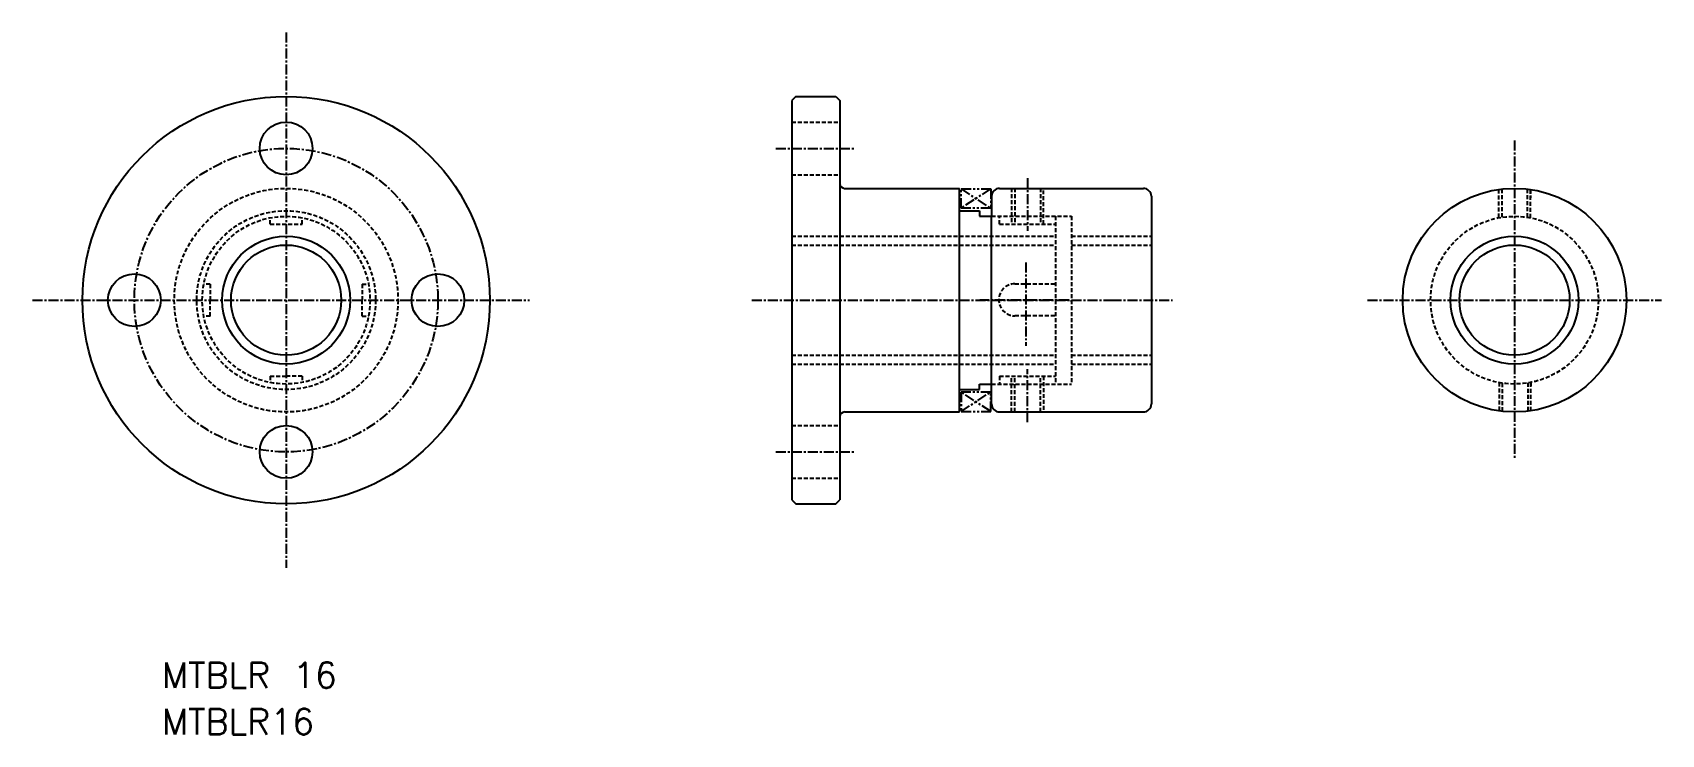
# Model space of a CAD drawing. Extents: x 92 to 296, y -76 to 12.
import ezdxf

# ---------------------------------------------------------------- set-up
doc = ezdxf.new("R2010")
doc.units = 0
for name, pattern in [('CENTER', [2, 1.25, -0.25, 0.25, -0.25]), ('DASHED', [0.75, 0.5, -0.25]), ('PHANTOM', [2.5, 1.25, -0.25, 0.25, -0.25, 0.25, -0.25])]:
    doc.linetypes.add(name, pattern=pattern)
doc.layers.get('0').update_dxf_attribs({"linetype": 'CONTINUOUS'})
doc.layers.add('CENTER', color=1, linetype='CENTER')
doc.styles.get("Standard").update_dxf_attribs({"font": 'txt.shx', "bigfont": 'extfont.shx'})

msp = doc.modelspace()

# ---------------------------------------------------------------- linework, layer by layer
at = {"color": 7, "linetype": 'CONTINUOUS'}
for p, q in [((187.17, 3.79), (186.67, 3.29)), ((186.67, 3.29), (186.67, -46.71)), ((187.17, 3.79), (192.17, 3.79)), ((192.17, 3.79), (192.67, 3.29)), ((192.67, 3.29), (192.67, -46.71)), ((193.27, -7.71), (207.67, -7.71)), ((207.67, -35.71), (207.67, -7.71)), ((212.67, -7.71), (230.67, -7.71)), ((186.67, -8.96), (186.67, -8.96)), ((211.67, -8.71), (211.67, -11.21)), ((231.67, -8.71), (231.67, -34.71)), ((207.67, -10.51), (210.17, -10.51)), ((210.17, -10.51), (210.17, -11.21)), ((210.17, -11.21), (211.67, -11.21)), ((211.67, -34.71), (211.67, -11.21)), ((221.67, -21.91), (221.67, -21.71)), ((210.17, -32.21), (211.67, -32.21)), ((210.17, -32.91), (210.17, -32.21)), ((207.67, -32.91), (210.17, -32.91)), ((193.27, -35.71), (207.67, -35.71)), ((212.67, -35.71), (230.67, -35.71)), ((186.67, -46.71), (187.17, -47.21)), ((192.17, -47.21), (192.67, -46.71)), ((187.17, -47.21), (192.17, -47.21))]:
    msp.add_line(p, q, dxfattribs=at)
at = {"color": 3, "linetype": 'DASHED'}
for p, q in [((186.67, 0.59), (192.67, 0.59)), ((186.67, -6.01), (192.67, -6.01)), ((214.18, -7.71), (214.18, -12.21)), ((214.58, -7.71), (214.58, -12.21)), ((217.78, -7.71), (217.78, -12.21)), ((218.17, -12.21), (218.17, -7.71)), ((275.13, -7.85), (275.13, -11.4)), ((275.53, -7.8), (275.53, -11.33)), ((278.73, -7.8), (278.73, -11.33)), ((279.12, -11.4), (279.12, -7.85)), ((279.12, -7.85), (279.12, -8.9)), ((121.38, -12.21), (121.38, -11.4)), ((121.38, -12.21), (125.38, -12.21)), ((125.38, -12.21), (125.38, -11.4)), ((211.67, -11.21), (221.67, -11.21)), ((212.67, -12.21), (212.67, -11.21)), ((212.67, -12.21), (219.67, -12.21)), ((219.67, -11.21), (219.67, -32.21)), ((221.67, -11.21), (221.67, -32.21)), ((186.67, -13.71), (219.67, -13.71)), ((221.67, -13.71), (231.67, -13.71)), ((186.67, -14.81), (219.67, -14.81)), ((211.67, -14.71), (211.67, -14.71)), ((221.67, -14.81), (231.67, -14.81)), ((113.88, -19.71), (113.07, -19.71)), ((113.88, -19.71), (113.88, -21.71)), ((132.88, -19.71), (133.69, -19.71)), ((132.88, -19.71), (132.88, -21.71)), ((214.59, -19.67), (219.59, -19.67)), ((113.88, -23.71), (113.88, -21.71)), ((132.88, -23.71), (132.88, -21.71)), ((113.88, -23.71), (113.07, -23.71)), ((132.88, -23.71), (133.69, -23.71)), ((219.59, -23.67), (214.59, -23.67)), ((186.67, -28.61), (219.69, -28.61)), ((186.67, -29.71), (219.67, -29.71)), ((221.67, -28.61), (231.67, -28.61)), ((221.67, -29.71), (231.67, -29.71)), ((121.38, -31.21), (123.38, -31.21)), ((121.38, -31.21), (121.38, -32.02)), ((125.38, -31.21), (123.38, -31.21)), ((125.38, -31.21), (125.38, -32.02)), ((211.67, -32.21), (221.67, -32.21)), ((212.67, -31.21), (219.67, -31.21)), ((212.67, -31.21), (212.67, -32.21)), ((214.18, -35.71), (214.18, -31.21)), ((214.58, -35.71), (214.58, -31.21)), ((217.78, -35.71), (217.78, -31.21)), ((218.17, -31.21), (218.17, -35.71)), ((275.19, -32.03), (275.19, -35.57)), ((275.59, -32.09), (275.59, -35.62)), ((278.79, -32.07), (278.79, -35.61)), ((279.18, -35.56), (279.18, -32)), ((279.18, -32), (279.18, -32.45)), ((186.67, -37.41), (192.67, -37.41)), ((186.67, -44.01), (192.67, -44.01))]:
    msp.add_line(p, q, dxfattribs=at)
at = {"color": 3, "linetype": 'PHANTOM'}
for p, q in [((207.86, -7.78), (211.54, -10.2)), ((211.54, -7.79), (207.86, -10.18)), ((207.86, -35.63), (211.54, -33.22)), ((211.54, -35.62), (207.86, -33.24))]:
    msp.add_line(p, q, dxfattribs=at)
for points in [[(207.86, -7.78), (211.58, -7.78), (211.58, -10.18), (207.86, -10.18)], [(207.86, -35.63), (211.58, -35.63), (211.58, -33.24), (207.86, -33.24)]]:
    msp.add_lwpolyline(points, close=True, dxfattribs=at)
at = {"color": 7, "linetype": 'CONTINUOUS'}
for centre, radius in [((123.38, -21.71), 25.5), ((123.38, -2.71), 3.3), ((277.13, -21.71), 14), ((123.38, -21.71), 6.9), ((277.13, -21.71), 6.9), ((104.38, -21.71), 3.3), ((142.38, -21.71), 3.3), ((123.38, -40.71), 3.3)]:
    msp.add_circle(centre, radius, dxfattribs=at)
at = {"color": 3, "linetype": 'DASHED'}
for centre, radius in [((123.38, -21.71), 14), ((123.38, -21.71), 11.2), ((123.38, -21.71), 10.5), ((277.13, -21.71), 10.5)]:
    msp.add_circle(centre, radius, dxfattribs=at)
at = {"color": 3, "linetype": 'CONTINUOUS'}
for centre in [(123.38, -21.71), (277.13, -21.71)]:
    msp.add_circle(centre, 8, dxfattribs=at)
at = {"color": 7, "linetype": 'CONTINUOUS'}
for centre, radius, start, end in [((193.27, -7.11), 0.6, 180, 270), ((212.67, -8.71), 1, 90, 180), ((230.67, -8.71), 1, 0, 90), ((193.27, -36.31), 0.6, 90, 180), ((212.67, -34.71), 1, 180, 270), ((230.67, -34.71), 1, 270, 0)]:
    msp.add_arc(centre, radius, start, end, dxfattribs=at)
at = {"color": 3, "linetype": 'DASHED'}
msp.add_arc((214.59, -21.67), 2, 90, 270, dxfattribs=at)
at = {"layer": 'CENTER', "color": 1, "linetype": 'CENTER'}
for p, q in [((123.38, 11.79), (123.38, -55.21)), ((277.13, -1.71), (277.13, -41.71)), ((184.67, -2.71), (194.67, -2.71)), ((216.17, -6.45), (216.17, -13.05)), ((215.97, -16.99), (215.97, -27.41)), ((91.64, -21.71), (153.85, -21.71)), ((181.67, -21.71), (226.67, -21.71)), ((221.35, -21.71), (210.2, -21.71)), ((226.67, -21.71), (234.32, -21.71)), ((258.74, -21.71), (295.52, -21.71)), ((216.17, -36.97), (216.17, -30.36)), ((184.67, -40.71), (194.67, -40.71))]:
    msp.add_line(p, q, dxfattribs=at)
msp.add_circle((123.38, -21.71), 19, dxfattribs=at)

# ---------------------------------------------------------------- texts
for s, p in [('MTBLR 16', (107.81, -70.26)), ('MTBLR16', (107.81, -76.08))]:
    msp.add_text(s, height=3.2).set_placement(p)

doc.saveas('drawing.dxf')
